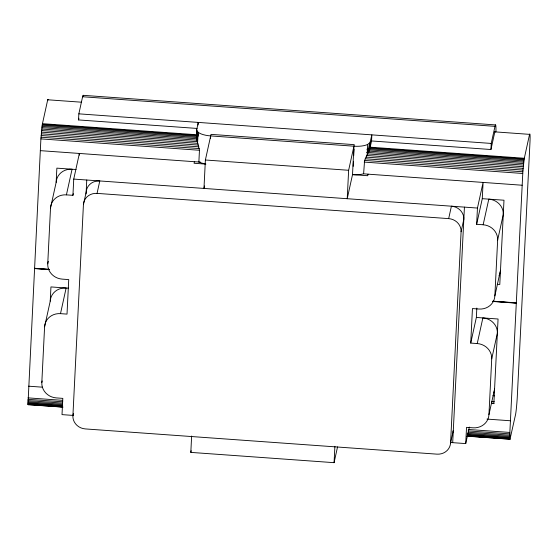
<?xml version="1.0" encoding="UTF-8"?>
<svg xmlns="http://www.w3.org/2000/svg" width="558" height="558" viewBox="0 0 558 558"><rect width="100%" height="100%" fill="white"/><g stroke="black" fill="none" stroke-linecap="round" stroke-linejoin="round"><path stroke-width="0.84" d="M62.887 407.124L28.137 404.703L27.984 404.166L40.901 138.886L42.303 124.385L47.716 99.777L81.58 102.205M529.57 134.359A15.24 0.858 -85.9 0 1 530.093 136.187L530.1 137.338A15.24 0.858 -85.9 0 1 529.988 141.906L517.259 397.394A15.24 0.858 -85.9 0 1 516.847 403.322L516.68 405.261A15.24 0.858 -85.9 0 1 515.62 414.294L509.991 439.285L509.845 432.45L522.853 171.787L524.157 158.967L529.57 134.359L494.841 131.862L490.935 149.523L371.558 140.958L369.703 149.328L364.59 160.425L363.614 173.81L362.016 174.173A15.254 5.503 2.9 0 1 352.517 174.633L347.222 198.711L348.638 170.281L354.274 144.655L211.022 134.373L205.386 160L203.97 188.43L204.521 185.94M198.09 125.02L198.223 122.404L196.66 130.119L198.125 132.26A15.254 5.503 2.9 0 0 210.68 135.922L353.932 146.203A15.254 5.503 2.9 0 0 367.694 144.431L370.038 142.562L371.858 134.869L371.558 140.958M196.681 129.4L196.514 138.391L199.457 150.262L198.871 161.987L200.266 162.566A15.254 5.503 2.9 0 0 205.372 163.885M353.73 155.626L354.058 149M73.293 415.431L62.008 414.622L62.817 398.377L56.302 397.91A15.254 14.208 12.4 0 1 41.815 382.607L44.598 326.765L50.234 301.139L50.945 286.924L68.578 288.186M44.598 326.765A15.254 14.208 12.4 0 1 60.501 313.645L67.016 314.112L68.732 279.593L62.224 279.126A15.254 14.208 12.4 0 1 47.737 263.822L50.52 207.981L56.156 182.354L56.86 168.139L76.125 169.52M50.52 207.981A15.254 14.208 12.4 0 1 66.423 194.861L72.931 195.328L73.74 179.083L79.376 153.45L79.292 155.159M197.051 128.438L78.538 119.928L78.845 113.839L82.598 96.75A21.797 1.228 -85.9 0 1 83.435 96.22M453.11 432.059A13.078 12.178 12.4 0 0 453.305 430.476L450.571 442.906A13.078 12.178 12.4 0 1 436.942 454.149L85.318 428.921A13.078 12.178 12.4 0 1 72.903 415.801L83.428 204.626L86.155 192.203A13.078 12.178 12.4 0 1 99.791 180.952L97.057 193.382A13.078 12.178 12.4 0 0 83.428 204.626M86.072 193.933L86.762 180.018M196.514 138.391L196.89 130.844L196.618 138.74L41.85 127.629M197.609 142.527L198.125 132.26L196.953 140.177L41.697 129.024M337.541 446.902L334.075 462.673L190.822 452.392L191.631 436.028M210.554 138.51L210.638 136.787M334.075 462.673L334.891 446.309M353.932 146.203L352.517 174.633L367.715 175.721L368.057 174.166L522.162 185.228M353.2 166.361L353.451 161.318M367.178 154.692L367.694 144.431L368.28 152.474L523.543 163.606M369.124 150.779L369.501 143.232L368.936 151.106M370.01 148.163L370.324 141.858M450.571 442.906L461.089 231.73L463.824 219.308A13.078 12.178 12.4 0 0 451.408 206.188L448.674 218.617A13.078 12.178 12.4 0 1 461.089 231.73M452.698 442.661L464.43 207.123M450.962 442.536L465.721 443.596L466.53 427.351L473.038 427.819A15.254 14.208 12.4 0 0 488.941 414.692L494.576 389.065A15.254 14.208 12.4 0 1 493.872 392.706M488.941 414.692L491.724 358.857A15.254 14.208 12.4 0 0 477.236 343.554L470.729 343.086L472.445 308.567L478.959 309.034A15.254 14.208 12.4 0 0 494.862 295.907L500.498 270.281A15.254 14.208 12.4 0 1 499.794 273.922M476.644 224.302L477.453 208.057L483.089 182.424L482.279 198.669L476.644 224.302L483.158 224.769A15.254 14.208 12.4 0 1 497.645 240.073L494.862 295.907M470.729 343.086L476.365 317.453L476.832 308.044M490.935 149.523L491.235 143.434L494.995 126.345L82.598 96.75M196.367 135.699L196.549 134.736M78.538 119.928L78.915 118.247M47.737 263.822L48.281 261.339M66.423 194.861L72.059 169.227A15.254 14.208 12.4 0 0 56.156 182.354M72.931 195.328L73.293 193.675M41.815 382.607L42.185 380.954M60.501 313.645L66.137 288.012A15.254 14.208 12.4 0 0 50.234 301.139M72.903 415.801L73.447 413.318M198.871 161.987L194.414 161.708L194.072 163.264L205.888 164.108M190.822 452.392L191.185 450.731M483.158 224.769L488.794 199.136A15.254 14.208 12.4 0 1 503.281 214.439L497.645 240.073M477.236 343.554L482.872 317.921A15.254 14.208 12.4 0 1 497.359 333.224L491.724 358.857M465.721 443.596L469.355 427.058M28.137 404.703L30.09 404.473M83.177 95.327L495.574 124.922M78.845 113.839L491.235 143.434M42.443 123.674L198.285 134.862M370.191 147.193L524.297 158.256M42.303 124.385L198.146 135.566M370.052 147.905L524.157 158.967M42.157 125.292L198.076 136.48M367.227 148.623L524.011 159.874M42.003 126.38L196.409 137.463M366.864 149.69L523.857 160.962M367.213 150.981L523.704 162.211M366.55 152.348L368.28 152.474M41.543 130.537L197.413 141.718M367.52 153.924L523.39 165.112M41.397 132.134L197.916 143.364M366.725 155.48L523.244 166.716M41.257 133.801L198.411 145.08M365.95 157.098L523.104 168.376M41.125 135.496L198.913 146.824M365.19 158.758L522.972 170.078M41.006 137.205L199.269 148.561M364.59 160.425L522.853 171.787M40.901 138.886L199.457 150.262M364.2 162.085L522.755 173.468M205.386 160L348.638 170.281M40.309 150.646L194.414 161.708M198.99 162.036L200.622 162.155M482.279 198.669L503.986 200.224L499.787 284.489L497.255 284.308M73.74 179.083L477.453 208.057M97.057 193.382L448.674 218.617M34.45 268.259L49.209 269.319M492.86 301.16L516.296 302.841M34.443 268.419L49.202 269.479M492.847 301.313L516.29 302.994M34.436 268.572L49.195 269.633M492.84 301.473L516.283 303.154M476.365 317.453L498.064 319.009L493.865 403.274L491.333 403.092M492.951 395.65L494.681 395.775M491.668 401.516L494.276 401.704M491.507 403.455L494.109 403.643M28.57 386.185L42.464 387.182M486.981 419.086L510.424 420.767M27.998 397.868L62.656 400.358M468.26 429.465L509.845 432.45M27.942 399.319L62.726 401.809M468.057 430.902L509.796 433.894M27.914 400.63L62.594 403.12M468.148 432.227L509.761 435.212M27.9 401.795L62.629 404.285M467.206 433.315L509.754 436.37M27.907 402.778L62.691 405.275M467.151 434.298L509.761 437.36M27.935 403.574L62.573 406.064M467.353 435.107L509.789 438.156M27.984 404.166L62.677 406.656M467.332 435.7L509.838 438.748M35.28 404.843L37.881 405.031M43.071 405.401L45.672 405.589M50.869 405.959L53.463 406.147M58.66 406.524L61.254 406.705M470.38 436.07L473.847 436.314M478.171 436.628L481.638 436.879M485.962 437.186L489.429 437.437M493.76 437.744L497.22 437.995M501.551 438.302L505.011 438.553M28.053 404.543L62.831 407.04M467.297 436.07L509.9 439.125M466.621 436.168L510.089 439.216M363.614 173.81L368.057 174.166M499.577 274.501A15.254 14.208 12.4 0 1 499.068 275.631M494.841 131.862A15.24 0.858 -85.9 0 1 495.274 132.079M494.995 126.345A21.797 1.228 -85.9 0 1 495.95 131.709M47.716 99.777A15.24 0.858 -85.9 0 1 48.148 99.994"/></g></svg>
